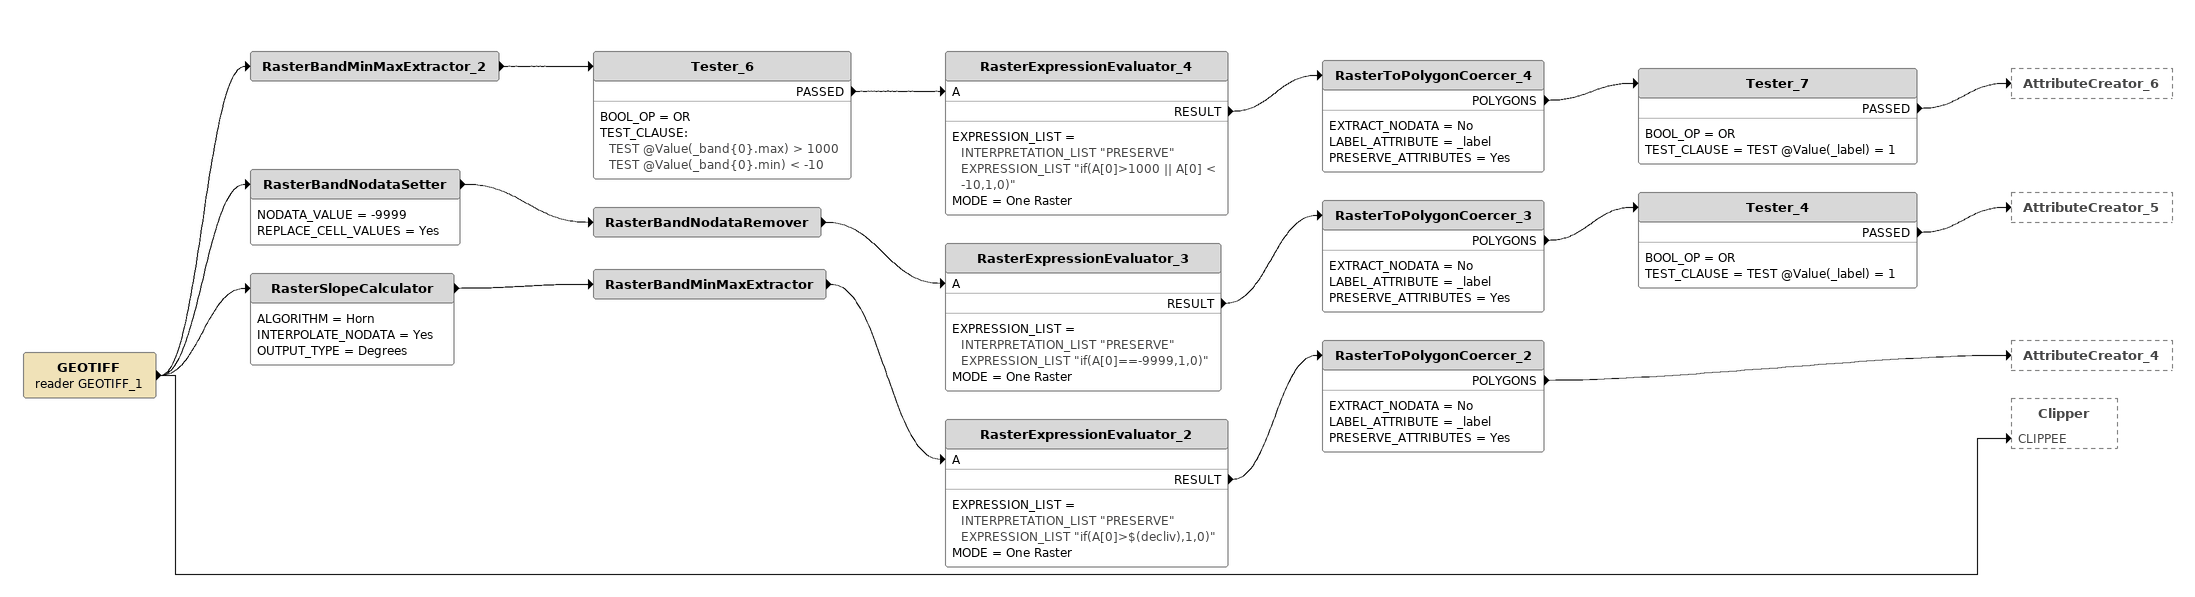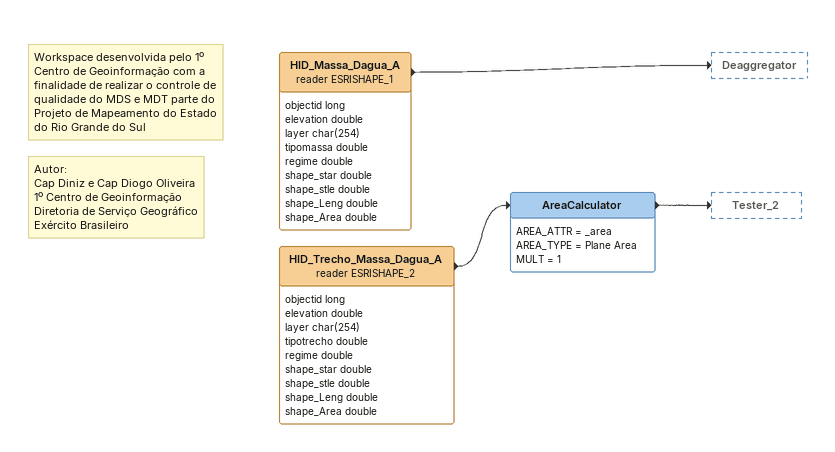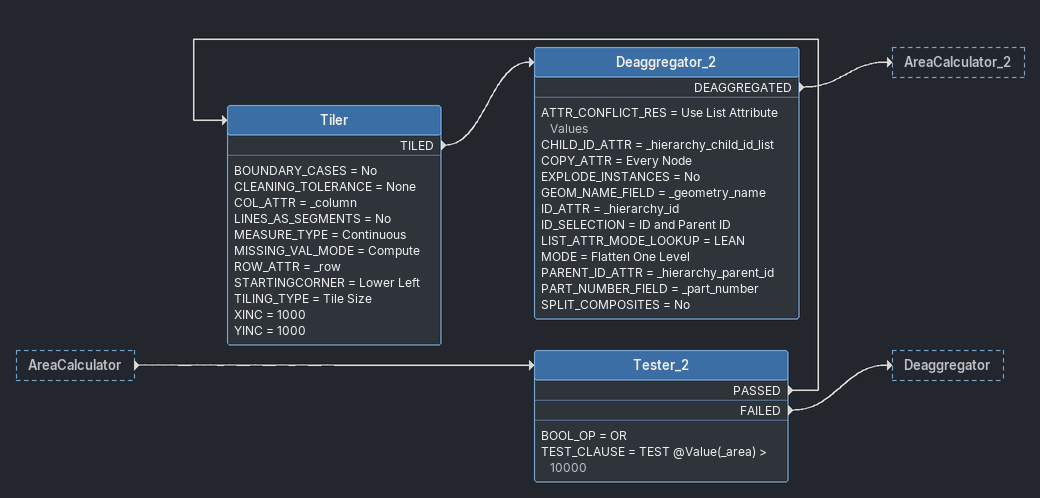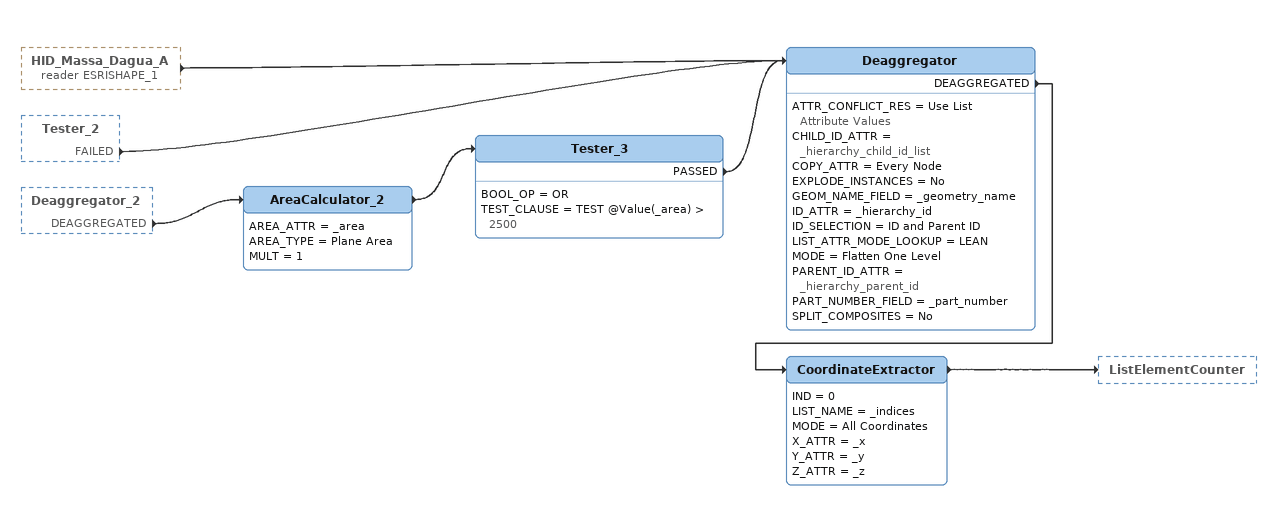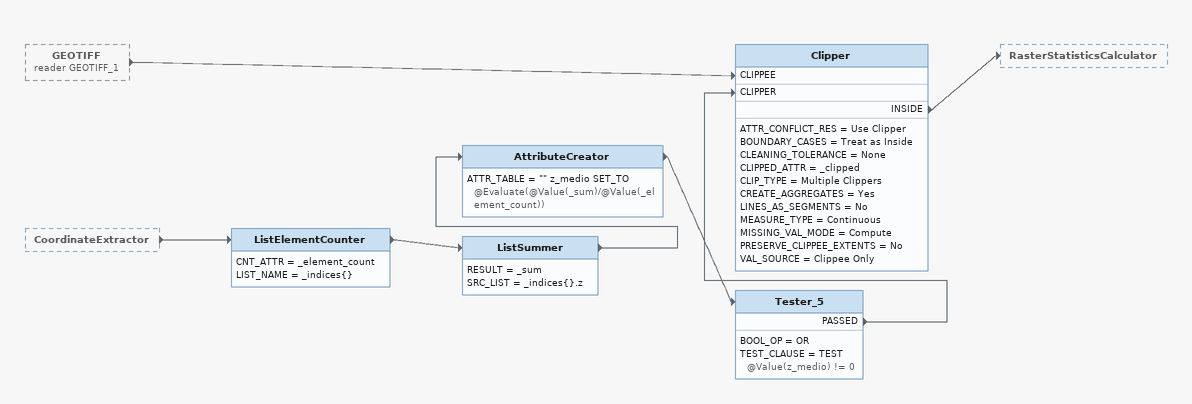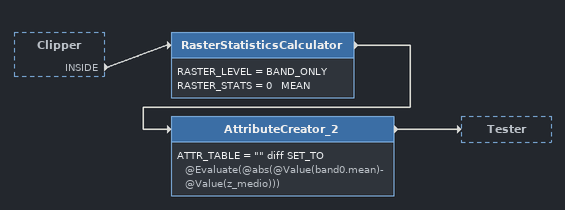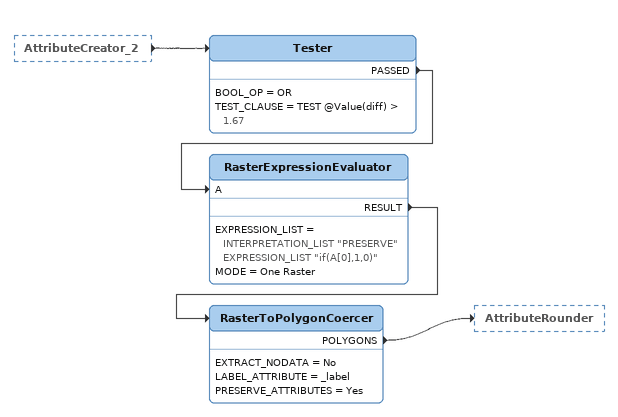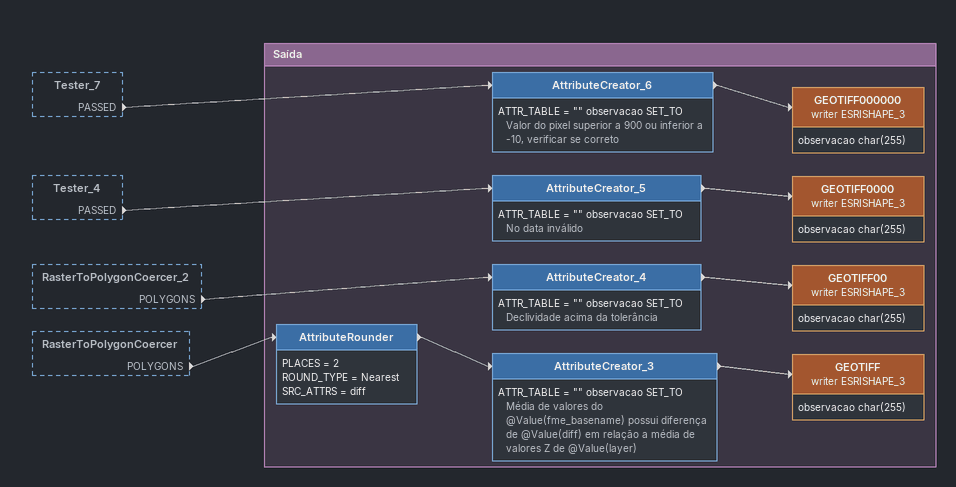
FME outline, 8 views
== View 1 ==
GEOTIFF (reader GEOTIFF_1)
    -> Clipper [CLIPPEE]
    -> RasterSlopeCalculator
    -> RasterBandNodataSetter
    -> RasterBandMinMaxExtractor_2
RasterBandMinMaxExtractor_2
    -> Tester_6
Tester_6
    BOOL_OP = OR
    TEST_CLAUSE:
      TEST @Value(_band{0}.max) > 1000
      TEST @Value(_band{0}.min) < -10
    PASSED -> RasterExpressionEvaluator_4 [A]
RasterExpressionEvaluator_4
    EXPRESSION_LIST = INTERPRETATION_LIST "PRESERVE" EXPRESSION_LIST "if(A[0]>1000 || A[0] < -10,1,0)"
    MODE = One Raster
    RESULT -> RasterToPolygonCoercer_4
RasterToPolygonCoercer_4
    EXTRACT_NODATA = No
    LABEL_ATTRIBUTE = _label
    PRESERVE_ATTRIBUTES = Yes
    POLYGONS -> Tester_7
Tester_7
    BOOL_OP = OR
    TEST_CLAUSE = TEST @Value(_label) = 1
    PASSED -> AttributeCreator_6
RasterBandNodataSetter
    NODATA_VALUE = -9999
    REPLACE_CELL_VALUES = Yes
    -> RasterBandNodataRemover
RasterBandNodataRemover
    -> RasterExpressionEvaluator_3 [A]
RasterExpressionEvaluator_3
    EXPRESSION_LIST = INTERPRETATION_LIST "PRESERVE" EXPRESSION_LIST "if(A[0]==-9999,1,0)"
    MODE = One Raster
    RESULT -> RasterToPolygonCoercer_3
RasterToPolygonCoercer_3
    EXTRACT_NODATA = No
    LABEL_ATTRIBUTE = _label
    PRESERVE_ATTRIBUTES = Yes
    POLYGONS -> Tester_4
Tester_4
    BOOL_OP = OR
    TEST_CLAUSE = TEST @Value(_label) = 1
    PASSED -> AttributeCreator_5
RasterSlopeCalculator
    ALGORITHM = Horn
    INTERPOLATE_NODATA = Yes
    OUTPUT_TYPE = Degrees
    -> RasterBandMinMaxExtractor
RasterBandMinMaxExtractor
    -> RasterExpressionEvaluator_2 [A]
RasterExpressionEvaluator_2
    EXPRESSION_LIST = INTERPRETATION_LIST "PRESERVE" EXPRESSION_LIST "if(A[0]>$(decliv),1,0)"
    MODE = One Raster
    RESULT -> RasterToPolygonCoercer_2
RasterToPolygonCoercer_2
    EXTRACT_NODATA = No
    LABEL_ATTRIBUTE = _label
    PRESERVE_ATTRIBUTES = Yes
    POLYGONS -> AttributeCreator_4

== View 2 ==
Note: Workspace desenvolvida pelo 1º Centro de Geoinformação com a finalidade de realizar o controle de qualidade do MDS e MDT parte do Projeto de Mapeamento do Estado do Rio Grande do Sul
Note: Autor: / Cap Diniz e Cap Diogo Oliveira / 1º Centro de Geoinformação / Diretoria de Serviço Geográfico / Exército Brasileiro
HID_Massa_Dagua_A (reader ESRISHAPE_1)
    attributes: objectid long, elevation double, layer char(254), tipomassa double, regime double, shape_star double, shape_stle double, shape_Leng double, shape_Area double
    -> Deaggregator
HID_Trecho_Massa_Dagua_A (reader ESRISHAPE_2)
    attributes: objectid long, elevation double, layer char(254), tipotrecho double, regime double, shape_star double, shape_stle double, shape_Leng double, shape_Area double
    -> AreaCalculator
AreaCalculator
    AREA_ATTR = _area
    AREA_TYPE = Plane Area
    MULT = 1
    -> Tester_2

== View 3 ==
AreaCalculator [outside]
    -> Tester_2
Tester_2
    BOOL_OP = OR
    TEST_CLAUSE = TEST @Value(_area) > 10000
    PASSED -> Tiler
    FAILED -> Deaggregator
Tiler
    BOUNDARY_CASES = No
    CLEANING_TOLERANCE = None
    COL_ATTR = _column
    LINES_AS_SEGMENTS = No
    MEASURE_TYPE = Continuous
    MISSING_VAL_MODE = Compute
    ROW_ATTR = _row
    STARTINGCORNER = Lower Left
    TILING_TYPE = Tile Size
    XINC = 1000
    YINC = 1000
    TILED -> Deaggregator_2
Deaggregator_2
    ATTR_CONFLICT_RES = Use List Attribute Values
    CHILD_ID_ATTR = _hierarchy_child_id_list
    COPY_ATTR = Every Node
    EXPLODE_INSTANCES = No
    GEOM_NAME_FIELD = _geometry_name
    ID_ATTR = _hierarchy_id
    ID_SELECTION = ID and Parent ID
    LIST_ATTR_MODE_LOOKUP = LEAN
    MODE = Flatten One Level
    PARENT_ID_ATTR = _hierarchy_parent_id
    PART_NUMBER_FIELD = _part_number
    SPLIT_COMPOSITES = No
    DEAGGREGATED -> AreaCalculator_2

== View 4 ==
HID_Massa_Dagua_A (reader ESRISHAPE_1) [outside]
    -> Deaggregator
Tester_2 [outside]
    FAILED -> Deaggregator
Deaggregator_2 [outside]
    DEAGGREGATED -> AreaCalculator_2
AreaCalculator_2
    AREA_ATTR = _area
    AREA_TYPE = Plane Area
    MULT = 1
    -> Tester_3
Tester_3
    BOOL_OP = OR
    TEST_CLAUSE = TEST @Value(_area) > 2500
    PASSED -> Deaggregator
Deaggregator
    ATTR_CONFLICT_RES = Use List Attribute Values
    CHILD_ID_ATTR = _hierarchy_child_id_list
    COPY_ATTR = Every Node
    EXPLODE_INSTANCES = No
    GEOM_NAME_FIELD = _geometry_name
    ID_ATTR = _hierarchy_id
    ID_SELECTION = ID and Parent ID
    LIST_ATTR_MODE_LOOKUP = LEAN
    MODE = Flatten One Level
    PARENT_ID_ATTR = _hierarchy_parent_id
    PART_NUMBER_FIELD = _part_number
    SPLIT_COMPOSITES = No
    DEAGGREGATED -> CoordinateExtractor
CoordinateExtractor
    IND = 0
    LIST_NAME = _indices
    MODE = All Coordinates
    X_ATTR = _x
    Y_ATTR = _y
    Z_ATTR = _z
    -> ListElementCounter

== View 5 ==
GEOTIFF (reader GEOTIFF_1) [outside]
    -> Clipper [CLIPPEE]
CoordinateExtractor [outside]
    -> ListElementCounter
ListElementCounter
    CNT_ATTR = _element_count
    LIST_NAME = _indices{}
    -> ListSummer
ListSummer
    RESULT = _sum
    SRC_LIST = _indices{}.z
    -> AttributeCreator
AttributeCreator
    ATTR_TABLE = "" z_medio SET_TO @Evaluate(@Value(_sum)/@Value(_element_count))
    -> Tester_5
Tester_5
    BOOL_OP = OR
    TEST_CLAUSE = TEST @Value(z_medio) != 0
    PASSED -> Clipper [CLIPPER]
Clipper
    ATTR_CONFLICT_RES = Use Clipper
    BOUNDARY_CASES = Treat as Inside
    CLEANING_TOLERANCE = None
    CLIPPED_ATTR = _clipped
    CLIP_TYPE = Multiple Clippers
    CREATE_AGGREGATES = Yes
    LINES_AS_SEGMENTS = No
    MEASURE_TYPE = Continuous
    MISSING_VAL_MODE = Compute
    PRESERVE_CLIPPEE_EXTENTS = No
    VAL_SOURCE = Clippee Only
    INSIDE -> RasterStatisticsCalculator

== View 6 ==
Clipper [outside]
    INSIDE -> RasterStatisticsCalculator
RasterStatisticsCalculator
    RASTER_LEVEL = BAND_ONLY
    RASTER_STATS = 0   MEAN
    -> AttributeCreator_2
AttributeCreator_2
    ATTR_TABLE = "" diff SET_TO @Evaluate(@abs(@Value(band0.mean)-@Value(z_medio)))
    -> Tester

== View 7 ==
AttributeCreator_2 [outside]
    -> Tester
Tester
    BOOL_OP = OR
    TEST_CLAUSE = TEST @Value(diff) > 1.67
    PASSED -> RasterExpressionEvaluator [A]
RasterExpressionEvaluator
    EXPRESSION_LIST = INTERPRETATION_LIST "PRESERVE" EXPRESSION_LIST "if(A[0],1,0)"
    MODE = One Raster
    RESULT -> RasterToPolygonCoercer
RasterToPolygonCoercer
    EXTRACT_NODATA = No
    LABEL_ATTRIBUTE = _label
    PRESERVE_ATTRIBUTES = Yes
    POLYGONS -> AttributeRounder

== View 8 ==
Tester_7 [outside]
    PASSED -> AttributeCreator_6
Tester_4 [outside]
    PASSED -> AttributeCreator_5
RasterToPolygonCoercer_2 [outside]
    POLYGONS -> AttributeCreator_4
RasterToPolygonCoercer [outside]
    POLYGONS -> AttributeRounder

Bookmark: Saída
AttributeCreator_6
    ATTR_TABLE = "" observacao SET_TO Valor do pixel superior a 900 ou inferior a -10, verificar se correto
    -> GEOTIFF000000 (writer ESRISHAPE_3)
GEOTIFF000000 (writer ESRISHAPE_3)
    attributes: observacao char(255)
AttributeCreator_5
    ATTR_TABLE = "" observacao SET_TO No data inválido
    -> GEOTIFF0000 (writer ESRISHAPE_3)
GEOTIFF0000 (writer ESRISHAPE_3)
    attributes: observacao char(255)
AttributeCreator_4
    ATTR_TABLE = "" observacao SET_TO Declividade acima da tolerância
    -> GEOTIFF00 (writer ESRISHAPE_3)
GEOTIFF00 (writer ESRISHAPE_3)
    attributes: observacao char(255)
AttributeRounder
    PLACES = 2
    ROUND_TYPE = Nearest
    SRC_ATTRS = diff
    -> AttributeCreator_3
AttributeCreator_3
    ATTR_TABLE = "" observacao SET_TO Média de valores do @Value(fme_basename) possui diferença de @Value(diff) em relação a média de valores Z de @Value(layer)
    -> GEOTIFF (writer ESRISHAPE_3)
GEOTIFF (writer ESRISHAPE_3)
    attributes: observacao char(255)
